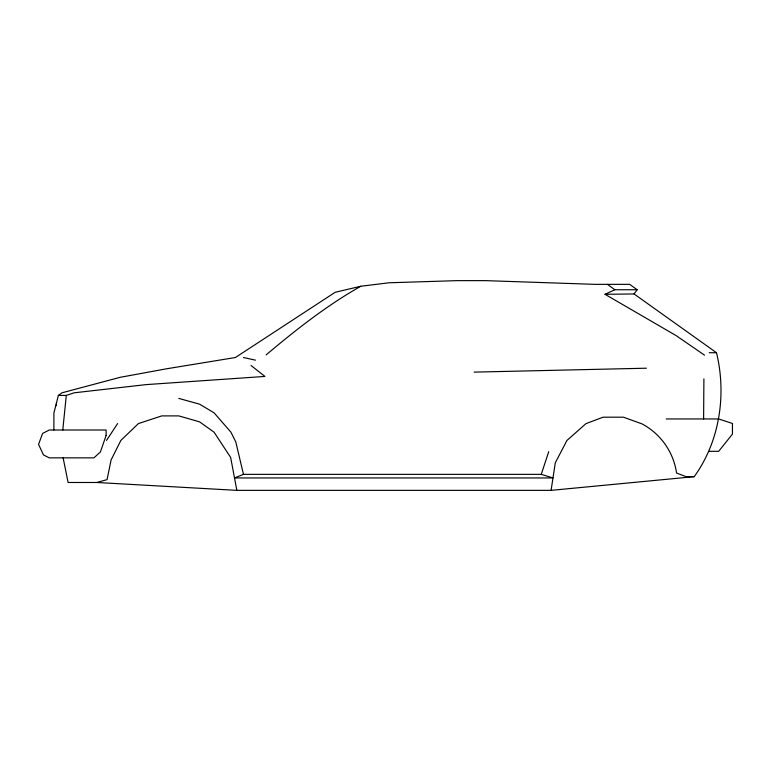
<?xml version="1.0" encoding="UTF-8"?>
<svg xmlns="http://www.w3.org/2000/svg" width="771" height="771" viewBox="0 0 771 771"><rect width="100%" height="100%" fill="white"/><g stroke="black" fill="none" stroke-linecap="round" stroke-linejoin="round"><path stroke-width="1.16" d="M56.399 405.662L56.456 402.963M62.779 430.006L66.296 395.427L74.189 392.805L146.114 384.613L264.935 376.431L251.047 365.512M63.126 457.858L68.099 482.492L96.818 482.492L236.842 490.356L551.082 490.356L555.303 462.793L566.936 440.463L585.95 423.645L603.086 417.188L623.479 417.188L642.07 423.915A66.451 66.451 0 0 1 676.562 473.047L686.094 476.661L694.208 476.661C719.748 441.407 726.658 394.656 716.5 352.723L634.07 293.953L605.013 294.3L676.09 335.587L704.549 355.171M634.07 293.953L637.135 289.742L629.724 284.354L594.961 284.354L485.653 280.644L457.145 280.644L389.124 282.774L360.799 286.253L335.134 292.315L235.415 357.513L166.661 368.779L120.199 377.308L61.988 392.805L58.384 395.427L53.893 413.015L53.893 430.006M541.252 474.358L552.98 477.943L234.509 477.943L243.463 474.358L541.252 474.358L548.74 451.633M106.504 440.414L117.626 423.568M266.101 354.901C295.919 329.786 326.779 305.48 360.799 286.253M605.013 294.3L614.853 289.742L637.135 289.742M96.818 482.492L107.044 479.639L111.101 459.969L120.864 440.414L138.433 423.568L161.756 415.897L178.824 415.897L199.622 421.872L214.097 432.213L230.654 457.434L236.842 490.356M551.082 490.356L694.208 476.661M474.107 372.123L646.416 368.201M709.214 352.723L716.5 352.723M58.384 395.427L66.296 395.427M666.231 418.952L718.668 418.952L732.45 423.472L732.45 434.092L718.668 451.314L709.407 451.314M243.424 357.513L255.471 360.153M178.824 398.414L199.622 404.187L214.097 412.851L230.953 432.213L235.81 442.005L243.463 474.358M607.452 284.354L614.853 289.742M703.904 378.831L703.605 418.952M106.119 435.461L100.384 451.979L93.917 457.858L49.248 457.858L43.494 454.929L38.55 444.375L42.598 433.447L49.248 430.006L106.119 430.006L106.119 435.461"/></g></svg>
